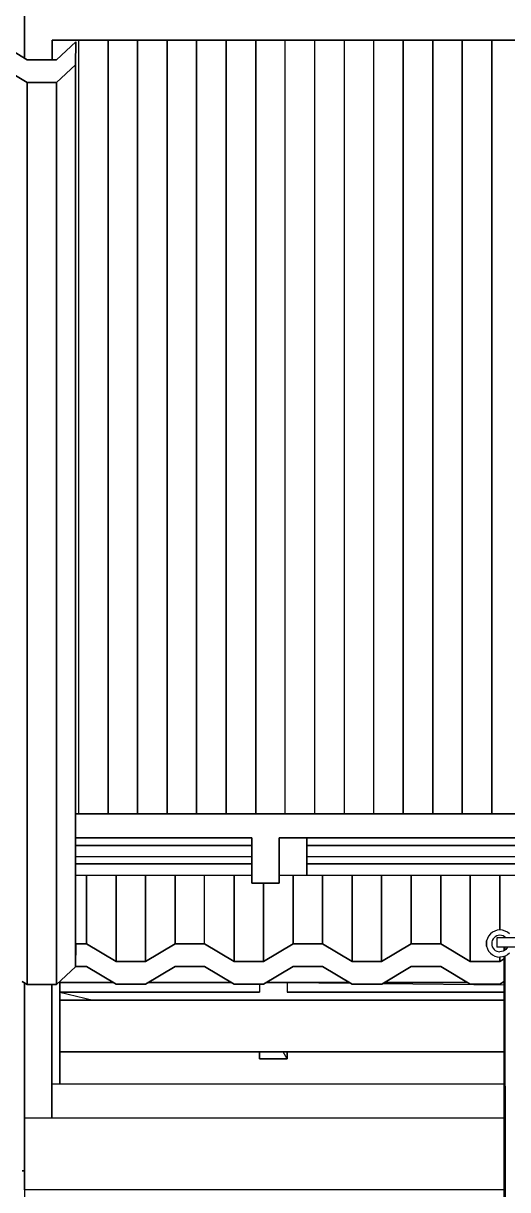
# Model space of a CAD drawing. Extents: x -43 to 90, y 6 to 81.
# Drawn here: x -10.852 to -9.445, y 19.711 to 23.097 of the extents above; entities that cross this region are included whole.
import ezdxf

# ---------------------------------------------------------------- set-up
doc = ezdxf.new("R2010")
doc.units = 0
doc.header["$LTSCALE"] = 0.1
doc.header["$MEASUREMENT"] = 0
doc.layers.add('cobertura nova', color=4, linetype='CONTINUOUS')
doc.layers.add('hachures cobertura', color=252, linetype='CONTINUOUS')

msp = doc.modelspace()

# ---------------------------------------------------------------- linework, layer by layer
at = {"layer": 'cobertura nova'}
for p, q in [((-10.8483, 22.9963), (-10.8483, 23.1205)), ((-10.8483, 23.1205), (-10.8483, 22.9963)), ((-10.8483, 23.1188), (-10.8483, 23.0486)), ((-10.8483, 23.0486), (-10.8483, 23.1188)), ((-10.8483, 23.0486), (-10.8483, 23.1188)), ((-10.9263, 23.0433), (-10.8406, 22.9916)), ((-10.8406, 22.9916), (-10.9263, 23.0433)), ((-10.8483, 23.0486), (-10.8483, 22.9963)), ((-10.8483, 22.9963), (-10.8483, 23.0486)), ((-10.8483, 22.9963), (-10.8483, 23.0486)), ((-10.7683, 22.9916), (-10.7683, 23.0486)), ((-10.7683, 23.0486), (-8.8594, 23.0486)), ((-8.8594, 23.0486), (-10.7683, 23.0486)), ((-10.7683, 22.9916), (-10.7683, 23.0486)), ((-8.8594, 23.0486), (-10.7683, 23.0486)), ((-10.7683, 23.0486), (-10.7683, 22.9916)), ((-10.7549, 22.9916), (-10.6996, 23.0433)), ((-10.6996, 23.0433), (-10.7549, 22.9916)), ((-10.6996, 23.0433), (-10.6997, 22.9771)), ((-10.6997, 22.9771), (-10.6996, 23.0433)), ((-10.6996, 20.4241), (-10.6996, 23.0433)), ((-10.6996, 23.0433), (-10.6996, 23.0427)), ((-10.6055, 23.0486), (-10.6055, 23.0486)), ((-10.5198, 23.0486), (-10.5198, 23.0486)), ((-10.434, 23.0486), (-10.434, 23.0486)), ((-10.3483, 23.0486), (-10.3483, 23.0486)), ((-10.2626, 23.0486), (-10.2626, 23.0486)), ((-10.1769, 23.0486), (-10.1769, 23.0486)), ((-10.0912, 23.0486), (-10.0912, 23.0486)), ((-10.9264, 22.9771), (-10.8407, 22.9254)), ((-10.8407, 22.9254), (-10.9264, 22.9771)), ((-10.7549, 22.9916), (-10.8406, 22.9916)), ((-10.8406, 22.9916), (-10.7549, 22.9916)), ((-10.6997, 22.9771), (-10.755, 22.9254)), ((-10.755, 22.9254), (-10.6997, 22.9771)), ((-10.6998, 20.3579), (-10.6997, 22.9771)), ((-10.8407, 22.9254), (-10.755, 22.9254)), ((-10.755, 22.9254), (-10.8407, 22.9254)), ((-10.8406, 22.9254), (-10.8406, 22.9254)), ((-10.8406, 22.9254), (-10.8406, 22.9254)), ((-10.7549, 22.9255), (-10.7549, 22.9255)), ((-10.7549, 22.9255), (-10.7549, 22.9255)), ((-10.1883, 20.8023), (-10.6996, 20.8023)), ((-10.1883, 20.8023), (-10.6996, 20.8023)), ((-10.6996, 20.8023), (-10.1883, 20.8023)), ((-10.1083, 20.8023), (-10.1883, 20.8023)), ((-10.1083, 20.8023), (-10.1883, 20.8023)), ((-10.1883, 20.8023), (-10.1083, 20.8023)), ((-9.2713, 20.8023), (-10.1083, 20.8023)), ((-9.2713, 20.8023), (-10.1083, 20.8023)), ((-10.1083, 20.8023), (-9.2713, 20.8023)), ((-10.6996, 20.7321), (-10.1883, 20.7321)), ((-10.1883, 20.7321), (-10.6996, 20.7321)), ((-10.1883, 20.7321), (-10.6996, 20.7321)), ((-10.1883, 20.7321), (-10.1883, 20.6004)), ((-10.1883, 20.7321), (-10.1883, 20.7321)), ((-10.1883, 20.6004), (-10.1883, 20.7321)), ((-10.1883, 20.7321), (-10.1883, 20.6004)), ((-10.1083, 20.6004), (-10.1083, 20.7321)), ((-10.1083, 20.7321), (-9.3064, 20.7321)), ((-9.3064, 20.7321), (-10.1083, 20.7321)), ((-9.3064, 20.7321), (-10.1083, 20.7321)), ((-10.1083, 20.7321), (-10.1083, 20.6004)), ((-10.1083, 20.7321), (-10.1083, 20.6004)), ((-10.0284, 20.7321), (-10.0284, 20.6228)), ((-10.0284, 20.6228), (-10.0284, 20.7321)), ((-10.1883, 20.7098), (-10.6996, 20.7098)), ((-10.6996, 20.7098), (-10.1883, 20.7098)), ((-9.3175, 20.7098), (-10.0284, 20.7098)), ((-10.0284, 20.7098), (-9.3175, 20.7098)), ((-10.1883, 20.6773), (-10.6996, 20.6773)), ((-9.3338, 20.6773), (-10.0284, 20.6773)), ((-10.6996, 20.6568), (-10.1883, 20.6568)), ((-10.1883, 20.6568), (-10.6996, 20.6568)), ((-10.1883, 20.6568), (-10.1883, 20.6004)), ((-10.1883, 20.6004), (-10.1883, 20.6568)), ((-10.0284, 20.6568), (-9.344, 20.6568)), ((-9.344, 20.6568), (-10.0284, 20.6568)), ((-10.1883, 20.6228), (-10.6996, 20.6228)), ((-10.1883, 20.6004), (-10.1083, 20.6004)), ((-10.1083, 20.6004), (-10.1883, 20.6004)), ((-10.0284, 20.6228), (-10.1084, 20.6228)), ((-10.1083, 20.6004), (-10.1083, 20.6228)), ((-9.3611, 20.6228), (-10.0284, 20.6228)), ((-9.4682, 20.6228), (-9.4682, 20.4646)), ((-9.4895, 20.458), (-9.4955, 20.4531)), ((-9.4827, 20.4616), (-9.4895, 20.458)), ((-9.4753, 20.4639), (-9.4827, 20.4616)), ((-9.4676, 20.4646), (-9.4753, 20.4639)), ((-9.46, 20.4639), (-9.4676, 20.4646)), ((-9.4526, 20.4616), (-9.46, 20.4639)), ((-9.4457, 20.458), (-9.4526, 20.4616)), ((-9.4398, 20.4531), (-9.4457, 20.458)), ((-10.6996, 20.4241), (-10.6998, 20.3579)), ((-10.6996, 20.4241), (-10.6682, 20.4241)), ((-10.6682, 20.4241), (-10.6996, 20.4241)), ((-10.6682, 20.4241), (-10.6682, 20.4241)), ((-10.6682, 20.4241), (-10.5825, 20.373)), ((-10.5825, 20.373), (-10.6682, 20.4241)), ((-10.4968, 20.373), (-10.4111, 20.4241)), ((-10.4111, 20.4241), (-10.4968, 20.373)), ((-10.4111, 20.4241), (-10.4111, 20.4241)), ((-10.4111, 20.4241), (-10.3254, 20.4241)), ((-10.3254, 20.4241), (-10.4111, 20.4241)), ((-10.3254, 20.4241), (-10.3254, 20.4241)), ((-10.3254, 20.4241), (-10.2397, 20.373)), ((-10.2397, 20.373), (-10.3254, 20.4241)), ((-10.1539, 20.373), (-10.0682, 20.4241)), ((-10.0682, 20.4241), (-10.1539, 20.373)), ((-10.0682, 20.4241), (-10.0682, 20.4241)), ((-10.0682, 20.4241), (-9.9825, 20.4241)), ((-9.9825, 20.4241), (-10.0682, 20.4241)), ((-9.9825, 20.4241), (-9.9825, 20.4241)), ((-9.9825, 20.4241), (-9.8968, 20.373)), ((-9.8968, 20.373), (-9.9825, 20.4241)), ((-9.8111, 20.373), (-9.7254, 20.4241)), ((-9.7254, 20.4241), (-9.8111, 20.373)), ((-9.7254, 20.4241), (-9.7254, 20.4241)), ((-9.7254, 20.4241), (-9.6397, 20.4241)), ((-9.6397, 20.4241), (-9.7254, 20.4241)), ((-9.6397, 20.4241), (-9.6397, 20.4241)), ((-9.6397, 20.4241), (-9.5539, 20.373)), ((-9.5539, 20.373), (-9.6397, 20.4241)), ((-9.5063, 20.4329), (-9.5071, 20.4252)), ((-9.5071, 20.4252), (-9.5063, 20.4329)), ((-9.5071, 20.4252), (-9.5071, 20.4252)), ((-9.5063, 20.4175), (-9.5071, 20.4252)), ((-9.5071, 20.4252), (-9.5063, 20.4175)), ((-9.5041, 20.4403), (-9.5063, 20.4329)), ((-9.5004, 20.4471), (-9.5041, 20.4403)), ((-9.4955, 20.4531), (-9.5004, 20.4471)), ((-9.4912, 20.4299), (-9.4916, 20.4252)), ((-9.4916, 20.4252), (-9.4912, 20.4205)), ((-9.4898, 20.4344), (-9.4912, 20.4299)), ((-9.4876, 20.4385), (-9.4898, 20.4344)), ((-9.4846, 20.4422), (-9.4876, 20.4385)), ((-9.481, 20.4452), (-9.4846, 20.4422)), ((-9.4768, 20.4474), (-9.481, 20.4452)), ((-9.4723, 20.4487), (-9.4768, 20.4474)), ((-9.4768, 20.442), (-9.4768, 20.4149)), ((-9.4002, 20.442), (-9.4768, 20.442)), ((-9.4676, 20.4492), (-9.4723, 20.4487)), ((-9.463, 20.4487), (-9.4676, 20.4492)), ((-9.4585, 20.4474), (-9.463, 20.4487)), ((-9.4543, 20.4452), (-9.4585, 20.4474)), ((-9.4507, 20.4422), (-9.4543, 20.4452)), ((-9.4515, 20.442), (-9.4512, 20.4426)), ((-9.4505, 20.442), (-9.4507, 20.4422)), ((-9.5063, 20.4175), (-9.5041, 20.4101)), ((-9.5041, 20.4101), (-9.5004, 20.4033)), ((-9.5004, 20.4033), (-9.4955, 20.3973)), ((-9.4955, 20.3973), (-9.4895, 20.3924)), ((-9.4912, 20.4205), (-9.4898, 20.416)), ((-9.4898, 20.416), (-9.4876, 20.4119)), ((-9.4895, 20.3924), (-9.4827, 20.3888)), ((-9.4876, 20.4119), (-9.4846, 20.4083)), ((-9.4846, 20.4083), (-9.481, 20.4053)), ((-9.4827, 20.3888), (-9.4753, 20.3866)), ((-9.481, 20.4053), (-9.4768, 20.4031)), ((-9.4002, 20.4149), (-9.4768, 20.4149)), ((-9.4768, 20.4031), (-9.4723, 20.4017)), ((-9.4723, 20.4017), (-9.4676, 20.4012)), ((-9.463, 20.4017), (-9.4676, 20.4012)), ((-9.4585, 20.4031), (-9.463, 20.4017)), ((-9.4526, 20.3888), (-9.46, 20.3866)), ((-9.4543, 20.4053), (-9.4585, 20.4031)), ((-9.4558, 20.4045), (-9.4558, 20.4149)), ((-9.4558, 20.4045), (-9.4558, 20.4149)), ((-9.4507, 20.4083), (-9.4543, 20.4053)), ((-9.4457, 20.3924), (-9.4526, 20.3888)), ((-9.4525, 20.4068), (-9.4525, 20.4149)), ((-9.4525, 20.4068), (-9.4525, 20.4149)), ((-9.4517, 15.3387), (-9.4525, 20.3888)), ((-9.444, 15.4612), (-9.4524, 20.3889)), ((-9.4477, 20.4119), (-9.4507, 20.4083)), ((-9.4461, 20.4149), (-9.4477, 20.4119)), ((-9.4398, 20.3973), (-9.4457, 20.3924)), ((-10.7551, 20.3062), (-10.6998, 20.3579)), ((-10.6998, 20.3579), (-10.7551, 20.3062)), ((-10.6681, 20.3585), (-10.6998, 20.3585)), ((-10.6998, 20.3585), (-10.6681, 20.3585)), ((-10.5824, 20.3074), (-10.6681, 20.3585)), ((-10.6681, 20.3585), (-10.6681, 20.3585)), ((-10.6681, 20.3585), (-10.5824, 20.3074)), ((-10.5825, 20.373), (-10.5825, 20.373)), ((-10.5825, 20.373), (-10.4968, 20.373)), ((-10.4968, 20.373), (-10.5825, 20.373)), ((-10.4968, 20.373), (-10.4968, 20.373)), ((-10.411, 20.3585), (-10.4967, 20.3074)), ((-10.4967, 20.3074), (-10.411, 20.3585)), ((-10.3253, 20.3585), (-10.411, 20.3585)), ((-10.411, 20.3585), (-10.411, 20.3585)), ((-10.411, 20.3585), (-10.3253, 20.3585)), ((-10.2395, 20.3074), (-10.3253, 20.3585)), ((-10.3253, 20.3585), (-10.3253, 20.3585)), ((-10.3253, 20.3585), (-10.2395, 20.3074)), ((-10.2397, 20.373), (-10.2397, 20.373)), ((-10.2397, 20.373), (-10.1539, 20.373)), ((-10.1539, 20.373), (-10.2397, 20.373)), ((-10.1539, 20.373), (-10.1539, 20.373)), ((-10.0681, 20.3585), (-10.1538, 20.3074)), ((-10.1538, 20.3074), (-10.0681, 20.3585)), ((-9.9824, 20.3585), (-10.0681, 20.3585)), ((-10.0681, 20.3585), (-10.0681, 20.3585)), ((-10.0681, 20.3585), (-9.9824, 20.3585)), ((-9.8967, 20.3074), (-9.9824, 20.3585)), ((-9.9824, 20.3585), (-9.9824, 20.3585)), ((-9.9824, 20.3585), (-9.8967, 20.3074)), ((-9.8968, 20.373), (-9.8968, 20.373)), ((-9.8968, 20.373), (-9.8111, 20.373)), ((-9.8111, 20.373), (-9.8968, 20.373)), ((-9.8111, 20.373), (-9.8111, 20.373)), ((-9.7253, 20.3585), (-9.811, 20.3074)), ((-9.811, 20.3074), (-9.7253, 20.3585)), ((-9.6395, 20.3585), (-9.7253, 20.3585)), ((-9.7253, 20.3585), (-9.7253, 20.3585)), ((-9.7253, 20.3585), (-9.6395, 20.3585)), ((-9.5538, 20.3074), (-9.6395, 20.3585)), ((-9.6395, 20.3585), (-9.6395, 20.3585)), ((-9.6395, 20.3585), (-9.5538, 20.3074)), ((-9.5539, 20.373), (-9.5539, 20.373)), ((-9.5539, 20.373), (-9.4682, 20.373)), ((-9.4682, 20.373), (-9.5539, 20.373)), ((-9.4753, 20.3866), (-9.4676, 20.3858)), ((-9.4682, 20.3859), (-9.4682, 20.373)), ((-9.4682, 20.373), (-9.4558, 20.3804)), ((-9.4558, 20.3804), (-9.4682, 20.373)), ((-9.4682, 20.373), (-9.4682, 20.373)), ((-9.46, 20.3866), (-9.4676, 20.3858)), ((-9.455, 15.3388), (-9.4558, 20.3878)), ((-9.4517, 15.3387), (-9.4558, 20.3878)), ((-10.8408, 20.3062), (-10.8549, 20.3148)), ((-10.8549, 20.3148), (-10.8408, 20.3062)), ((-10.8484, 19.7648), (-10.8484, 20.3108)), ((-10.8484, 19.7648), (-10.8484, 20.3108)), ((-10.8484, 20.3108), (-10.8484, 19.7648)), ((-10.7551, 20.3062), (-10.8408, 20.3062)), ((-10.8408, 20.3062), (-10.7551, 20.3062)), ((-10.7684, 19.9195), (-10.7684, 20.3062)), ((-10.7684, 20.3062), (-10.7684, 19.9195)), ((-10.7684, 19.9195), (-10.7684, 20.3062)), ((-10.7454, 20.0168), (-10.7454, 20.3153)), ((-10.7454, 20.2607), (-10.7454, 20.3153)), ((-10.7454, 20.3153), (-10.7454, 20.0168)), ((-10.5903, 20.3121), (-10.7454, 20.3121)), ((-10.7454, 20.3121), (-10.5903, 20.3121)), ((-10.5903, 20.3121), (-10.7454, 20.3121)), ((-10.4967, 20.3074), (-10.5824, 20.3074)), ((-10.5824, 20.3074), (-10.5824, 20.3074)), ((-10.5824, 20.3074), (-10.4967, 20.3074)), ((-10.4967, 20.3074), (-10.4967, 20.3074)), ((-10.2474, 20.3121), (-10.4888, 20.3121)), ((-10.4888, 20.3121), (-10.2474, 20.3121)), ((-10.2474, 20.3121), (-10.4888, 20.3121)), ((-10.1538, 20.3074), (-10.2395, 20.3074)), ((-10.2395, 20.3074), (-10.2395, 20.3074)), ((-10.2395, 20.3074), (-10.1538, 20.3074)), ((-10.1654, 20.3074), (-10.1654, 20.284)), ((-10.1538, 20.3074), (-10.1538, 20.3074)), ((-10.0854, 20.3121), (-10.146, 20.3121)), ((-10.146, 20.3121), (-10.0854, 20.3121)), ((-10.0854, 20.3121), (-10.146, 20.3121)), ((-9.9045, 20.3121), (-10.0854, 20.3121)), ((-10.0854, 20.3121), (-9.9045, 20.3121)), ((-10.0854, 20.3121), (-10.0854, 20.284)), ((-10.0854, 20.3121), (-9.9011, 20.3101)), ((-9.9045, 20.3121), (-10.0854, 20.3121)), ((-9.811, 20.3074), (-9.8967, 20.3074)), ((-9.8967, 20.3074), (-9.8967, 20.3074)), ((-9.8967, 20.3074), (-9.811, 20.3074)), ((-9.811, 20.3074), (-9.811, 20.3074)), ((-9.8083, 20.309), (-9.4558, 20.3051)), ((-9.5617, 20.3121), (-9.8031, 20.3121)), ((-9.8031, 20.3121), (-9.5617, 20.3121)), ((-9.5617, 20.3121), (-9.8031, 20.3121)), ((-9.4681, 20.3074), (-9.5538, 20.3074)), ((-9.5538, 20.3074), (-9.5538, 20.3074)), ((-9.5538, 20.3074), (-9.4681, 20.3074)), ((-9.4558, 20.3148), (-9.4681, 20.3074)), ((-9.4681, 20.3074), (-9.4558, 20.3148)), ((-9.4681, 20.3074), (-9.4681, 20.3074)), ((-9.4558, 20.3121), (-9.4603, 20.3121)), ((-9.4558, 20.3121), (-9.4602, 20.3121)), ((-9.4603, 20.3121), (-9.4558, 20.3121)), ((-10.1654, 20.284), (-10.7454, 20.284)), ((-10.7454, 20.284), (-10.1654, 20.284)), ((-10.7454, 20.284), (-10.6491, 20.2607)), ((-10.1654, 20.284), (-10.7454, 20.284)), ((-10.7454, 20.2607), (-10.0854, 20.2607)), ((-10.0854, 20.2607), (-10.7454, 20.2607)), ((-10.7454, 20.2607), (-10.7454, 20.1107)), ((-10.7454, 20.1107), (-10.7454, 20.2607)), ((-10.0854, 20.284), (-10.0854, 20.284)), ((-10.0854, 20.284), (-9.4558, 20.284)), ((-9.4558, 20.284), (-10.0854, 20.284)), ((-9.4558, 20.284), (-10.0854, 20.284)), ((-10.0854, 20.2607), (-10.0054, 20.2607)), ((-10.0054, 20.2607), (-10.0854, 20.2607)), ((-10.0054, 20.2607), (-9.4558, 20.2607)), ((-9.4558, 20.2607), (-10.0054, 20.2607)), ((-10.0854, 20.1107), (-10.7454, 20.1107)), ((-10.7454, 20.1107), (-10.0854, 20.1107)), ((-10.7454, 20.0168), (-10.7454, 20.1107)), ((-10.1654, 20.0909), (-10.1654, 20.1107)), ((-10.1654, 20.1107), (-10.1654, 20.0909)), ((-10.1654, 20.1107), (-10.1654, 20.0909)), ((-10.1654, 20.1107), (-10.1654, 20.0909)), ((-10.1654, 20.0909), (-10.1654, 20.1107)), ((-10.0854, 20.0909), (-10.1654, 20.0909)), ((-10.1654, 20.0909), (-10.0854, 20.0909)), ((-10.1654, 20.0909), (-10.0854, 20.0909)), ((-10.0854, 20.0909), (-10.0967, 20.1107)), ((-10.0054, 20.1107), (-10.0854, 20.1107)), ((-10.0854, 20.1107), (-10.0054, 20.1107)), ((-10.0854, 20.1107), (-10.0854, 20.0909)), ((-10.0854, 20.0909), (-10.0854, 20.1107)), ((-10.0854, 20.0909), (-10.0854, 20.1107)), ((-10.0854, 20.0909), (-10.0854, 20.0909)), ((-9.4558, 20.1107), (-10.0054, 20.1107)), ((-10.0054, 20.1107), (-9.4558, 20.1107)), ((-10.8484, 20.0168), (-10.8484, 20.0168)), ((-10.8484, 20.0168), (-10.8484, 19.5216)), ((-9.4557, 20.0168), (-10.7684, 20.0168)), ((-10.8483, 19.7105), (-10.8483, 19.9195)), ((-10.8483, 19.9195), (-9.4557, 19.9195)), ((-10.855, 19.7648), (-10.8484, 19.7648)), ((-10.8484, 19.7648), (-10.855, 19.7648)), ((-10.8483, 19.7648), (-10.8484, 19.7648)), ((-10.8484, 19.7648), (-10.8484, 19.7648)), ((-10.8484, 19.7648), (-10.8484, 19.7648)), ((-10.8484, 19.7648), (-10.8484, 19.7648)), ((-10.8484, 19.7648), (-10.8483, 19.7648)), ((-10.8484, 19.7648), (-10.8484, 19.5216)), ((-10.8484, 19.7105), (-10.8484, 19.7648)), ((-10.8483, 19.7105), (-10.8484, 19.5216)), ((-10.8484, 19.7105), (-10.8484, 19.7105)), ((-9.4557, 19.7105), (-10.8483, 19.7105))]:
    msp.add_line(p, q, dxfattribs=at)
at = {"layer": 'hachures cobertura'}
for p, q in [((-10.6912, 23.0486), (-10.6912, 20.8023)), ((-10.6055, 20.8023), (-10.6055, 23.0486)), ((-10.6055, 23.0486), (-10.6055, 20.8023)), ((-10.5198, 20.8023), (-10.5198, 23.0486)), ((-10.5198, 23.0486), (-10.5198, 20.8023)), ((-10.4341, 20.8023), (-10.434, 23.0486)), ((-10.434, 23.0486), (-10.4341, 20.8023)), ((-10.3483, 20.8023), (-10.3483, 23.0486)), ((-10.3483, 23.0486), (-10.3483, 20.8023)), ((-10.2626, 20.8023), (-10.2626, 23.0486)), ((-10.2626, 23.0486), (-10.2626, 20.8023)), ((-10.1769, 20.8023), (-10.1769, 23.0486)), ((-10.1769, 23.0486), (-10.1769, 20.8023)), ((-10.0912, 20.8023), (-10.0912, 23.0486)), ((-10.0055, 20.8023), (-10.0055, 23.0486)), ((-9.9198, 23.0486), (-9.9198, 20.8023)), ((-9.8341, 20.8023), (-9.834, 23.0486)), ((-9.7483, 20.8023), (-9.7483, 23.0486)), ((-9.7483, 23.0486), (-9.7483, 20.8023)), ((-9.6626, 20.8023), (-9.6626, 23.0486)), ((-9.6626, 23.0486), (-9.6626, 20.8023)), ((-9.5769, 20.8023), (-9.5769, 23.0486)), ((-9.5769, 23.0486), (-9.5769, 20.8023)), ((-9.4912, 20.8023), (-9.4912, 23.0486)), ((-9.4912, 23.0486), (-9.4912, 20.8023)), ((-10.8408, 20.3062), (-10.8407, 22.9254)), ((-10.8407, 22.9254), (-10.8408, 20.3062)), ((-10.755, 22.9254), (-10.7551, 20.3062)), ((-10.7551, 20.3062), (-10.755, 22.9254)), ((-10.6682, 20.6228), (-10.6682, 20.4241)), ((-10.6682, 20.4241), (-10.6682, 20.6228)), ((-10.5825, 20.6228), (-10.5825, 20.373)), ((-10.5825, 20.373), (-10.5825, 20.6228)), ((-10.4968, 20.6228), (-10.4968, 20.373)), ((-10.4968, 20.373), (-10.4968, 20.6228)), ((-10.4111, 20.6228), (-10.4111, 20.4241)), ((-10.4111, 20.4241), (-10.4111, 20.6228)), ((-10.3254, 20.4241), (-10.3254, 20.6228)), ((-10.2397, 20.6228), (-10.2397, 20.373)), ((-10.2397, 20.373), (-10.2397, 20.6228)), ((-10.154, 20.6004), (-10.1539, 20.373)), ((-10.1539, 20.373), (-10.154, 20.6004)), ((-10.0682, 20.6228), (-10.0682, 20.4241)), ((-10.0682, 20.4241), (-10.0682, 20.6228)), ((-9.9825, 20.6228), (-9.9825, 20.4241)), ((-9.9825, 20.4241), (-9.9825, 20.6228)), ((-9.8968, 20.6228), (-9.8968, 20.373)), ((-9.8968, 20.373), (-9.8968, 20.6228)), ((-9.8111, 20.6228), (-9.8111, 20.373)), ((-9.8111, 20.373), (-9.8111, 20.6228)), ((-9.7254, 20.6228), (-9.7254, 20.4241)), ((-9.7254, 20.4241), (-9.7254, 20.6228)), ((-9.6397, 20.6228), (-9.6397, 20.4241)), ((-9.6397, 20.4241), (-9.6397, 20.6228)), ((-9.554, 20.6228), (-9.5539, 20.373)), ((-9.5539, 20.373), (-9.554, 20.6228)), ((-9.4682, 20.4646), (-9.4682, 20.6228)), ((-9.4682, 20.373), (-9.4682, 20.3859))]:
    msp.add_line(p, q, dxfattribs=at)

doc.saveas('drawing.dxf')
